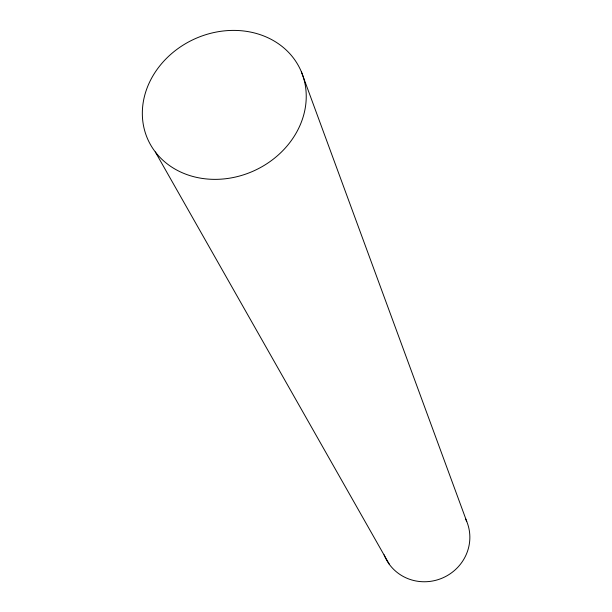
<?xml version="1.0" encoding="UTF-8"?>
<svg xmlns="http://www.w3.org/2000/svg" width="612" height="612" viewBox="0 0 612 612"><rect width="100%" height="100%" fill="white"/><g stroke="black" fill="none" stroke-linecap="round" stroke-linejoin="round"><path stroke-width="0.92" d="M155.326 151.967L389.538 564.631M301.433 71.964A83.89 72.293 -24.9 0 1 209.656 179.201A83.89 72.293 -24.9 0 1 161.767 63.472A83.89 72.293 -24.9 0 1 301.433 71.964L466.772 521.569M465.625 519.014A44.554 42.901 -24.9 0 1 442.79 577.873A44.554 42.901 -24.9 0 1 384.122 554.816"/></g></svg>
